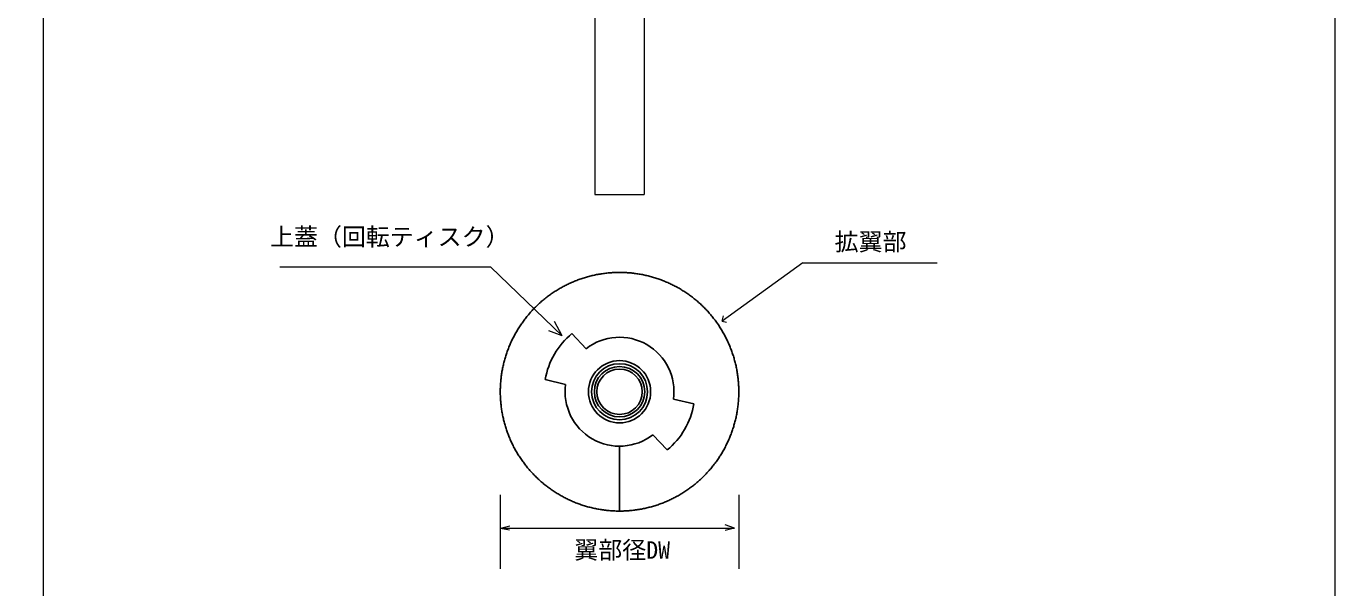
# Model space of a CAD drawing. Units: millimetres, scale not verified. Extents: x -18644 to 27889, y -13314 to 13091.
# Drawn here: x 6098 to 18716, y -5423 to -10 of the extents above; entities that cross this region are included whole.
import ezdxf
from ezdxf.enums import TextEntityAlignment as Align

# ---------------------------------------------------------------- set-up
doc = ezdxf.new("R2010")
doc.units = ezdxf.units.MM
doc.header["$LTSCALE"] = 100
doc.layers.add('0-0', color=7, linetype='Continuous', lineweight=18)
doc.layers.add('0-2', color=7, linetype='Continuous', lineweight=18)
doc.styles.add('ＭＳ ゴシック', font='')
doc.styles.get('ＭＳ ゴシック').set_extended_font_data('MS Gothic')

msp = doc.modelspace()

# ---------------------------------------------------------------- linework, layer by layer
at = {"layer": '0-0'}
msp.add_line((12057, 723.6), (12057, -1632.1), dxfattribs=at)
at = {"layer": '0-0', "color": 4}
for p, q in [((10577.5, -2333.1), (8544.3, -2333.1)), ((10577.5, -2333.1), (11265.3, -2995.8)), ((13585.8, -2289.7), (14881.4, -2289.7)), ((11265.3, -2995.8), (11192.5, -2855.8)), ((12808.4, -2852.7), (12820.3, -2802.1)), ((11265.3, -2995.8), (11136.3, -2945.3)), ((10669.3, -4527.5), (10669.3, -5239.7)), ((12968.1, -4527.5), (12968.1, -5239.7)), ((10672.4, -4846.7), (10760.4, -4827.3)), ((10672.4, -4846.7), (12929.1, -4846.7)), ((10672.4, -4846.7), (10758, -4864.5)), ((12929.1, -4846.7), (12837.5, -4817.4)), ((12929.1, -4846.7), (12837.5, -4869.4))]:
    msp.add_line(p, q, dxfattribs=at)
at = {"layer": '0-0', "lineweight": 25}
for p, q in [((11360.7, -2971.8), (11497.5, -3118.5)), ((11299.1, -3462), (11103.7, -3416.9)), ((12339.4, -3604.6), (12534.8, -3649.7)), ((12277.8, -4094.8), (12141, -3948.1)), ((11819.2, -4058.3), (11819.2, -4683.3))]:
    msp.add_line(p, q, dxfattribs=at)
at = {"layer": '0-0'}
msp.add_lwpolyline([(11581.5, 723.6), (11581.5, -1632.1), (12057, -1632.1)], dxfattribs=at)
at = {"layer": '0-0', "lineweight": 25}
for points in [[(11265.3, -2525.6), (11275, -2520.3), (11284.8, -2515.1), (11294.7, -2509.9), (11304.6, -2504.9), (11314.6, -2500), (11324.6, -2495.2), (11334.6, -2490.4), (11344.7, -2485.8), (11354.9, -2481.2), (11365.1, -2476.8), (11375.3, -2472.5), (11385.6, -2468.2), (11395.9, -2464.1), (11406.3, -2460), (11416.7, -2456.1), (11427.1, -2452.3), (11437.6, -2448.5), (11448.1, -2444.9), (11458.6, -2441.4), (11469.2, -2437.9), (11479.8, -2434.6), (11490.4, -2431.4), (11501.1, -2428.3), (11511.8, -2425.3), (11522.5, -2422.3), (11533.3, -2419.5), (11544, -2416.8), (11554.9, -2414.2), (11565.7, -2411.7), (11576.5, -2409.3), (11587.4, -2407), (11598.3, -2404.8), (11609.2, -2402.7), (11620.2, -2400.8), (11631.1, -2398.9), (11642.1, -2397.1), (11653.1, -2395.5), (11664.1, -2393.9), (11675.1, -2392.4)], [(11675.1, -2392.4), (11686.2, -2391.1), (11697.2, -2389.9), (11708.3, -2388.7), (11719.3, -2387.7), (11730.4, -2386.8), (11741.5, -2386), (11752.6, -2385.3), (11763.7, -2384.7), (11774.8, -2384.2), (11785.9, -2383.8), (11797, -2383.5), (11808.1, -2383.4), (11819.2, -2383.3), (11830.4, -2383.4), (11841.5, -2383.5), (11852.6, -2383.8), (11863.7, -2384.2), (11874.8, -2384.7), (11885.9, -2385.3), (11897, -2386), (11908.1, -2386.8), (11919.2, -2387.7), (11930.2, -2388.7), (11941.3, -2389.9), (11952.3, -2391.1), (11963.4, -2392.4), (11974.4, -2393.9), (11985.4, -2395.5), (11996.4, -2397.1), (12007.4, -2398.9), (12018.3, -2400.8), (12029.3, -2402.7), (12040.2, -2404.8), (12051.1, -2407), (12062, -2409.3), (12072.8, -2411.7), (12083.6, -2414.2), (12094.4, -2416.8), (12105.2, -2419.5)], [(12105.2, -2419.5), (12116, -2422.3), (12126.7, -2425.3), (12137.4, -2428.3), (12148.1, -2431.4), (12158.7, -2434.6), (12169.3, -2437.9), (12179.9, -2441.4), (12190.4, -2444.9), (12200.9, -2448.5), (12211.4, -2452.3), (12221.8, -2456.1), (12232.2, -2460), (12242.6, -2464.1), (12252.9, -2468.2), (12263.2, -2472.5), (12273.4, -2476.8), (12283.6, -2481.2), (12293.8, -2485.8), (12303.9, -2490.4), (12313.9, -2495.2), (12323.9, -2500), (12333.9, -2504.9), (12343.8, -2509.9), (12353.7, -2515.1), (12363.5, -2520.3), (12373.2, -2525.6), (12382.9, -2531), (12392.6, -2536.5), (12402.2, -2542.1), (12411.8, -2547.8), (12421.3, -2553.6), (12430.7, -2559.4), (12440.1, -2565.4), (12449.4, -2571.4), (12458.7, -2577.6), (12467.9, -2583.8), (12477, -2590.1), (12486.1, -2596.5), (12495.2, -2603)], [(10933.2, -2800.3), (10940.3, -2791.8), (10947.5, -2783.3), (10954.8, -2774.9), (10962.2, -2766.6), (10969.6, -2758.3), (10977.1, -2750.1), (10984.7, -2742), (10992.4, -2734), (11000.2, -2726.1), (11008, -2718.2), (11016, -2710.4), (11024, -2702.7), (11032, -2695), (11040.2, -2687.5), (11048.4, -2680), (11056.7, -2672.6), (11065, -2665.2), (11073.5, -2658), (11082, -2650.8), (11090.5, -2643.8), (11099.2, -2636.8), (11107.9, -2629.8), (11116.6, -2623), (11125.5, -2616.3), (11134.4, -2609.6), (11143.3, -2603), (11152.4, -2596.5), (11161.5, -2590.1), (11170.6, -2583.8), (11179.8, -2577.6), (11189.1, -2571.4), (11198.4, -2565.4), (11207.8, -2559.4), (11217.2, -2553.6), (11226.7, -2547.8), (11236.3, -2542.1), (11245.9, -2536.5), (11255.6, -2531), (11265.3, -2525.6)], [(12495.2, -2603), (12504.1, -2609.6), (12513, -2616.3), (12521.8, -2623), (12530.6, -2629.8), (12539.3, -2636.8), (12548, -2643.8), (12556.5, -2650.8), (12565, -2658), (12573.5, -2665.2), (12581.8, -2672.6), (12590.1, -2680), (12598.3, -2687.5), (12606.5, -2695), (12614.5, -2702.7), (12622.5, -2710.4), (12630.5, -2718.2), (12638.3, -2726.1), (12646.1, -2734), (12653.7, -2742), (12661.4, -2750.1), (12668.9, -2758.3), (12676.3, -2766.6), (12683.7, -2774.9), (12691, -2783.3), (12698.2, -2791.8), (12705.3, -2800.3), (12712.4, -2808.9), (12719.3, -2817.6), (12726.2, -2826.3), (12733, -2835.1), (12739.7, -2844), (12746.3, -2852.9), (12752.8, -2861.9), (12759.3, -2871), (12765.6, -2880.1), (12771.9, -2889.3), (12778.1, -2898.5), (12784.2, -2907.8), (12790.2, -2917.2)], [(10725.5, -3177.9), (10729, -3167.4), (10732.6, -3156.9), (10736.3, -3146.4), (10740.1, -3135.9), (10744, -3125.5), (10748, -3115.2), (10752.1, -3104.8), (10756.3, -3094.5), (10760.6, -3084.3), (10765, -3074.1), (10769.4, -3063.9), (10774, -3053.8), (10778.7, -3043.7), (10783.5, -3033.7), (10788.4, -3023.7), (10793.4, -3013.7), (10798.5, -3003.9), (10803.6, -2994), (10808.9, -2984.2), (10814.3, -2974.5), (10819.7, -2964.8), (10825.2, -2955.2), (10830.9, -2945.6), (10836.6, -2936), (10842.4, -2926.6), (10848.3, -2917.2), (10854.3, -2907.8), (10860.4, -2898.5), (10866.6, -2889.3), (10872.9, -2880.1), (10879.2, -2871), (10885.7, -2861.9), (10892.2, -2852.9), (10898.8, -2844), (10905.5, -2835.1), (10912.3, -2826.3), (10919.2, -2817.6), (10926.1, -2808.9), (10933.2, -2800.3)], [(12790.2, -2917.2), (12796.1, -2926.6), (12801.9, -2936), (12807.6, -2945.6), (12813.2, -2955.2), (12818.8, -2964.8), (12824.2, -2974.5), (12829.6, -2984.2), (12834.9, -2994), (12840, -3003.9), (12845.1, -3013.7), (12850.1, -3023.7), (12855, -3033.7), (12859.8, -3043.7), (12864.5, -3053.8), (12869, -3063.9), (12873.5, -3074.1), (12877.9, -3084.3), (12882.2, -3094.5), (12886.4, -3104.8), (12890.5, -3115.2), (12894.5, -3125.5), (12898.4, -3135.9), (12902.2, -3146.4), (12905.9, -3156.9), (12909.5, -3167.4), (12912.9, -3177.9), (12916.3, -3188.5), (12919.6, -3199.2), (12922.8, -3209.8), (12925.8, -3220.5), (12928.8, -3231.2), (12931.7, -3241.9), (12934.4, -3252.7), (12937.1, -3263.5), (12939.6, -3274.3), (12942.1, -3285.2), (12944.4, -3296), (12946.7, -3306.9), (12948.8, -3317.8)], [(10671.5, -3605.5), (10670.9, -3594.4), (10670.3, -3583.3), (10669.9, -3572.2), (10669.6, -3561.1), (10669.4, -3550), (10669.3, -3538.9), (10669.3, -3527.8), (10669.4, -3516.7), (10669.6, -3505.5), (10670, -3494.4), (10670.4, -3483.3), (10670.9, -3472.2), (10671.6, -3461.1), (10672.3, -3450), (10673.2, -3438.9), (10674.2, -3427.9), (10675.2, -3416.8), (10676.4, -3405.8), (10677.7, -3394.7), (10679.1, -3383.7), (10680.6, -3372.7), (10682.2, -3361.7), (10683.9, -3350.7), (10685.7, -3339.7), (10687.7, -3328.8), (10689.7, -3317.8), (10691.8, -3306.9), (10694.1, -3296), (10696.4, -3285.2), (10698.9, -3274.3), (10701.4, -3263.5), (10704.1, -3252.7), (10706.8, -3241.9), (10709.7, -3231.2), (10712.6, -3220.5), (10715.7, -3209.8), (10718.9, -3199.2), (10722.2, -3188.5), (10725.5, -3177.9)], [(12948.8, -3317.8), (12950.8, -3328.8), (12952.7, -3339.7), (12954.6, -3350.7), (12956.3, -3361.7), (12957.9, -3372.7), (12959.4, -3383.7), (12960.8, -3394.7), (12962.1, -3405.8), (12963.3, -3416.8), (12964.3, -3427.9), (12965.3, -3438.9), (12966.2, -3450), (12966.9, -3461.1), (12967.6, -3472.2), (12968.1, -3483.3), (12968.5, -3494.4), (12968.9, -3505.5), (12969.1, -3516.7), (12969.2, -3527.8), (12969.2, -3538.9), (12969.1, -3550), (12968.9, -3561.1), (12968.6, -3572.2), (12968.2, -3583.3), (12967.6, -3594.4), (12967, -3605.5), (12966.2, -3616.6), (12965.4, -3627.7), (12964.4, -3638.8), (12963.3, -3649.8), (12962.1, -3660.9), (12960.8, -3671.9), (12959.4, -3682.9), (12957.9, -3694), (12956.3, -3705), (12954.6, -3715.9), (12952.8, -3726.9), (12950.9, -3737.9), (12948.8, -3748.8)], [(10778.7, -4023), (10774, -4012.9), (10769.4, -4002.8), (10765, -3992.6), (10760.6, -3982.4), (10756.3, -3972.1), (10752.1, -3961.8), (10748, -3951.5), (10744, -3941.1), (10740.1, -3930.7), (10736.4, -3920.2), (10732.7, -3909.7), (10729.1, -3899.2), (10725.6, -3888.7), (10722.2, -3878.1), (10718.9, -3867.5), (10715.8, -3856.8), (10712.7, -3846.1), (10709.7, -3835.4), (10706.9, -3824.7), (10704.1, -3813.9), (10701.4, -3803.1), (10698.9, -3792.3), (10696.4, -3781.4), (10694.1, -3770.6), (10691.8, -3759.7), (10689.7, -3748.8), (10687.6, -3737.9), (10685.7, -3726.9), (10683.9, -3715.9), (10682.2, -3705), (10680.6, -3694), (10679.1, -3682.9), (10677.7, -3671.9), (10676.4, -3660.9), (10675.2, -3649.8), (10674.1, -3638.8), (10673.1, -3627.7), (10672.3, -3616.6), (10671.5, -3605.5)], [(12948.8, -3748.8), (12946.7, -3759.7), (12944.4, -3770.6), (12942.1, -3781.4), (12939.6, -3792.3), (12937.1, -3803.1), (12934.4, -3813.9), (12931.6, -3824.7), (12928.8, -3835.4), (12925.8, -3846.1), (12922.7, -3856.8), (12919.5, -3867.5), (12916.3, -3878.1), (12912.9, -3888.7), (12909.4, -3899.2), (12905.8, -3909.7), (12902.1, -3920.2), (12898.3, -3930.7), (12894.5, -3941.1), (12890.5, -3951.5), (12886.4, -3961.8), (12882.2, -3972.1), (12877.9, -3982.4), (12873.5, -3992.6), (12869.1, -4002.8), (12864.5, -4012.9), (12859.8, -4023), (12855, -4033), (12850.1, -4043), (12845.2, -4052.9), (12840.1, -4062.8), (12834.9, -4072.7), (12829.7, -4082.4), (12824.3, -4092.2), (12818.9, -4101.9), (12813.3, -4111.5), (12807.7, -4121.1), (12801.9, -4130.6), (12796.1, -4140.1), (12790.2, -4149.5)], [(11032, -4371.6), (11024, -4364), (11016, -4356.2), (11008.1, -4348.4), (11000.2, -4340.5), (10992.5, -4332.6), (10984.8, -4324.6), (10977.2, -4316.4), (10969.7, -4308.3), (10962.2, -4300), (10954.8, -4291.7), (10947.6, -4283.3), (10940.4, -4274.8), (10933.2, -4266.3), (10926.2, -4257.7), (10919.2, -4249), (10912.3, -4240.3), (10905.5, -4231.5), (10898.8, -4222.6), (10892.2, -4213.7), (10885.7, -4204.7), (10879.2, -4195.7), (10872.9, -4186.5), (10866.6, -4177.4), (10860.4, -4168.1), (10854.3, -4158.8), (10848.3, -4149.5), (10842.4, -4140.1), (10836.6, -4130.6), (10830.8, -4121.1), (10825.2, -4111.5), (10819.6, -4101.9), (10814.2, -4092.2), (10808.8, -4082.4), (10803.6, -4072.7), (10798.4, -4062.8), (10793.3, -4052.9), (10788.4, -4043), (10783.5, -4033), (10778.7, -4023)], [(12790.2, -4149.5), (12784.2, -4158.8), (12778.1, -4168.1), (12771.9, -4177.4), (12765.6, -4186.5), (12759.3, -4195.7), (12752.8, -4204.7), (12746.3, -4213.7), (12739.7, -4222.6), (12732.9, -4231.5), (12726.2, -4240.3), (12719.3, -4249), (12712.3, -4257.7), (12705.3, -4266.3), (12698.1, -4274.8), (12690.9, -4283.3), (12683.6, -4291.7), (12676.3, -4300), (12668.8, -4308.3), (12661.3, -4316.4), (12653.7, -4324.6), (12646, -4332.6), (12638.3, -4340.5), (12630.4, -4348.4), (12622.5, -4356.2), (12614.5, -4364), (12606.5, -4371.6), (12598.3, -4379.2), (12590.1, -4386.7), (12581.8, -4394.1), (12573.5, -4401.4), (12565.1, -4408.7), (12556.6, -4415.9), (12548, -4422.9), (12539.4, -4429.9), (12530.7, -4436.9), (12521.9, -4443.7), (12513.1, -4450.4), (12504.2, -4457.1), (12495.2, -4463.7)], [(11395.9, -4602.5), (11385.6, -4598.4), (11375.3, -4594.1), (11365.1, -4589.8), (11354.9, -4585.3), (11344.8, -4580.8), (11334.7, -4576.2), (11324.6, -4571.4), (11314.6, -4566.6), (11304.6, -4561.7), (11294.7, -4556.6), (11284.9, -4551.5), (11275, -4546.3), (11265.3, -4541), (11255.6, -4535.6), (11245.9, -4530.1), (11236.3, -4524.5), (11226.7, -4518.8), (11217.2, -4513.1), (11207.8, -4507.2), (11198.4, -4501.2), (11189.1, -4495.2), (11179.8, -4489.1), (11170.6, -4482.9), (11161.4, -4476.5), (11152.3, -4470.1), (11143.3, -4463.7), (11134.3, -4457.1), (11125.4, -4450.4), (11116.6, -4443.7), (11107.8, -4436.9), (11099.1, -4429.9), (11090.5, -4422.9), (11081.9, -4415.9), (11073.4, -4408.7), (11065, -4401.4), (11056.7, -4394.1), (11048.4, -4386.7), (11040.2, -4379.2), (11032, -4371.6)], [(12495.2, -4463.7), (12486.2, -4470.1), (12477.1, -4476.5), (12467.9, -4482.9), (12458.7, -4489.1), (12449.4, -4495.2), (12440.1, -4501.2), (12430.7, -4507.2), (12421.3, -4513.1), (12411.8, -4518.8), (12402.2, -4524.5), (12392.6, -4530.1), (12382.9, -4535.6), (12373.2, -4541), (12363.5, -4546.3), (12353.6, -4551.5), (12343.8, -4556.6), (12333.8, -4561.7), (12323.9, -4566.6), (12313.9, -4571.4), (12303.8, -4576.2), (12293.7, -4580.8), (12283.6, -4585.3), (12273.4, -4589.8), (12263.1, -4594.1), (12252.9, -4598.4), (12242.6, -4602.5), (12232.2, -4606.6), (12221.8, -4610.5), (12211.4, -4614.4), (12200.9, -4618.1), (12190.4, -4621.8), (12179.9, -4625.3), (12169.3, -4628.7), (12158.7, -4632.1), (12148.1, -4635.3), (12137.4, -4638.4), (12126.7, -4641.4), (12116, -4644.4), (12105.2, -4647.2)], [(11819.2, -4683.3), (11808.1, -4683.2), (11797, -4683), (11785.9, -4682.8), (11774.8, -4682.4), (11763.7, -4681.9), (11752.6, -4681.3), (11741.5, -4680.6), (11730.4, -4679.8), (11719.3, -4678.9), (11708.3, -4677.9), (11697.2, -4676.7), (11686.1, -4675.5), (11675.1, -4674.2), (11664.1, -4672.7), (11653.1, -4671.2), (11642.1, -4669.5), (11631.1, -4667.8), (11620.2, -4665.9), (11609.2, -4663.9), (11598.3, -4661.9), (11587.4, -4659.7), (11576.5, -4657.4), (11565.7, -4655), (11554.8, -4652.5), (11544, -4649.9), (11533.3, -4647.2), (11522.5, -4644.4), (11511.8, -4641.4), (11501.1, -4638.4), (11490.4, -4635.3), (11479.8, -4632.1), (11469.2, -4628.7), (11458.6, -4625.3), (11448.1, -4621.8), (11437.6, -4618.1), (11427.1, -4614.4), (11416.7, -4610.5), (11406.3, -4606.6), (11395.9, -4602.5)], [(12105.2, -4647.2), (12094.5, -4649.9), (12083.7, -4652.5), (12072.8, -4655), (12062, -4657.4), (12051.1, -4659.7), (12040.2, -4661.9), (12029.3, -4663.9), (12018.3, -4665.9), (12007.4, -4667.8), (11996.4, -4669.5), (11985.4, -4671.2), (11974.4, -4672.7), (11963.4, -4674.2), (11952.3, -4675.5), (11941.3, -4676.7), (11930.2, -4677.9), (11919.2, -4678.9), (11908.1, -4679.8), (11897, -4680.6), (11885.9, -4681.3), (11874.8, -4681.9), (11863.7, -4682.4), (11852.6, -4682.8), (11841.5, -4683), (11830.4, -4683.2), (11819.2, -4683.3)]]:
    msp.add_lwpolyline(points, dxfattribs=at)
at = {"layer": '0-0', "color": 4}
msp.add_lwpolyline([(13585.8, -2289.7), (12808.4, -2852.7), (12849.6, -2862.2)], dxfattribs=at)
at = {"layer": '0-0', "lineweight": 25}
for radius in [243, 219]:
    msp.add_circle((11819.2, -3533.3), radius, dxfattribs=at)
for radius, start, end in [(725, 129.23825, 170.76175), (525, 60, 127.80181), (525, 352.19819, 60), (300, 90, 270), (270, 90, 270), (300, 270, 90), (270, 270, 90), (525, 172.19819, 307.80181), (725, 309.23825, 350.76175)]:
    msp.add_arc((11819.2, -3533.3), radius, start, end, dxfattribs=at)
at = {"layer": '0-2'}
msp.add_line((6262.3, 11594.4), (6262.3, -11348.6), dxfattribs=at)
msp.add_lwpolyline([(-18644, 13091.1), (18715.5, 13091.1), (18715.5, -13314.5)], dxfattribs=at)

# ---------------------------------------------------------------- texts
at = {"layer": '0-0', "color": 4, "style": 'ＭＳ ゴシック'}
for s, p in [('上蓋（回転ティスク）', (8449.7, -2175.5)), ('拡翼部', (13893.2, -2223.4)), ('翼部径DW', (11383.1, -5194.3))]:
    msp.add_text(s, height=169.3, dxfattribs=at).set_placement(p, align=Align.BOTTOM_LEFT)

doc.saveas('drawing.dxf')
